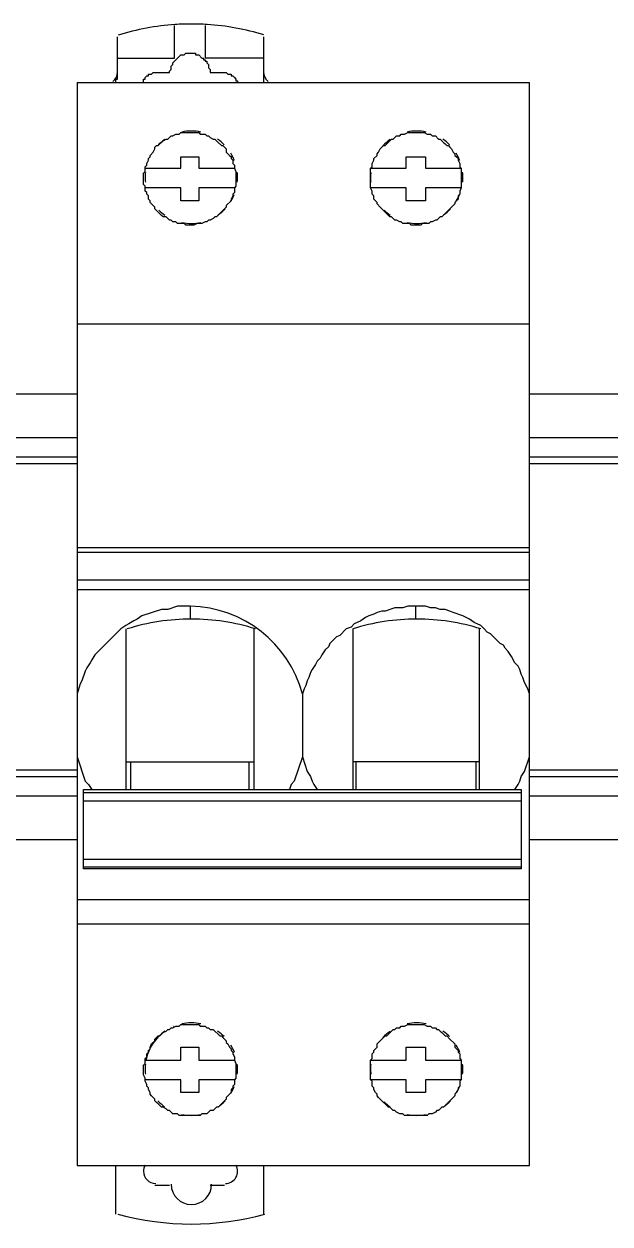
# Model space of a CAD drawing. Header units: feet. Extents: x -159 to 1687, y -48 to 1556.
# Drawn here: x 543.8648 to 544.0154, y 1044.3615 to 1044.6699 of the extents above; entities that cross this region are included whole.
import ezdxf

# ---------------------------------------------------------------- set-up
doc = ezdxf.new("R2010")
doc.units = ezdxf.units.FT
doc.header["$MEASUREMENT"] = 0
doc.layers.add('PDF_0', color=7, linetype='Continuous')
doc.layers.add('PDF_Carril', color=7, linetype='Continuous')

msp = doc.modelspace()

# ---------------------------------------------------------------- linework, layer by layer
at = {"layer": 'PDF_0', "lineweight": 25}
for p, q in [((543.8888752721612, 1044.655688310029), (543.8888752721612, 1044.666522150847)), ((543.9947135632317, 1044.376508565867), (543.9947135632317, 1044.654854937658)), ((543.9634620993331, 1044.641937665914), (543.9676289611862, 1044.641937665914)), ((543.8909587030878, 1044.480263426011), (543.923876911728, 1044.480263426011)), ((543.8801248622699, 1044.45276213778), (543.8801248622699, 1044.47317976086))]:
    msp.add_line(p, q, dxfattribs=at)
for points in [[(543.8888752721612, 1044.661105230438), (543.9034592886474, 1044.661105230438), (543.9034592886474, 1044.669438954145)], [(543.9113763261685, 1044.669438954145), (543.9113763261685, 1044.661105230438)], [(543.9263770288396, 1044.666522150847), (543.9263770288396, 1044.654854937658)], [(543.8955422511262, 1044.654854937658), (543.8955422511262, 1044.655688310029), (543.8959589373114, 1044.655688310029), (543.8959589373114, 1044.656104996214), (543.8963756234971, 1044.6565216824), (543.8967923096823, 1044.6565216824), (543.8967923096823, 1044.656938368586), (543.8976256820529, 1044.656938368586), (543.8980423682383, 1044.65735505477), (543.9022092300916, 1044.65735505477), (543.9022092300916, 1044.657771740956), (543.9026259162767, 1044.658188427141), (543.9026259162767, 1044.659021799512), (543.9030426024622, 1044.659438485697), (543.9030426024622, 1044.659855171883), (543.9051260333888, 1044.661938602809), (543.9059594057594, 1044.661938602809), (543.9063760919446, 1044.662355288994), (543.9088762090566, 1044.662355288994), (543.9088762090566, 1044.661938602809), (543.909709581427, 1044.661938602809), (543.9105429537976, 1044.661105230438), (543.9109596399833, 1044.661105230438), (543.9109596399833, 1044.660688544253), (543.9113763261685, 1044.660688544253), (543.9113763261685, 1044.660271858068), (543.9117930123534, 1044.660271858068), (543.9117930123534, 1044.659855171883), (543.9122096985391, 1044.659438485697), (543.9122096985391, 1044.658605113326), (543.9126263847243, 1044.658188427141), (543.9126263847243, 1044.65735505477), (543.9167932465773, 1044.65735505477), (543.917209932763, 1044.656938368586), (543.9180433051336, 1044.656938368586), (543.9180433051336, 1044.6565216824), (543.9184599913187, 1044.6565216824), (543.9188766775042, 1044.656104996214), (543.9192933636893, 1044.655688310029), (543.9192933636893, 1044.655271623844), (543.9197100498745, 1044.655271623844), (543.9197100498745, 1044.654854937658)], [(543.9263770288396, 1044.661105230438), (543.9113763261685, 1044.661105230438)], [(543.8784581175285, 1044.654854937658), (543.8784581175285, 1044.376508565867), (543.9947135632317, 1044.376508565867)], [(543.8784581175285, 1044.654854937658), (543.9947135632317, 1044.654854937658)], [(543.888458585976, 1044.654854937658), (543.888458585976, 1044.655688310029), (543.8888752721612, 1044.655688310029)], [(543.9084595228712, 1044.618186553351), (543.9063760919446, 1044.618186553351), (543.9059594057594, 1044.618603239536), (543.904292661018, 1044.618603239536), (543.9038759748325, 1044.619019925721), (543.9030426024622, 1044.619019925721), (543.9026259162767, 1044.619436611907), (543.9022092300916, 1044.619436611907), (543.9017925439059, 1044.619853298092), (543.9013758577207, 1044.620269984277), (543.9005424853501, 1044.620269984277), (543.9001257991649, 1044.620686670463), (543.8997091129795, 1044.621103356647), (543.8992924267943, 1044.621520042833), (543.8988757406087, 1044.621936729019), (543.8984590544235, 1044.622353415204), (543.8984590544235, 1044.622770101389), (543.8980423682383, 1044.623186787574), (543.8972089958677, 1044.624020159945), (543.8972089958677, 1044.62443684613), (543.8967923096823, 1044.624853532316), (543.8967923096823, 1044.625686904686), (543.8963756234971, 1044.626103590871), (543.8963756234971, 1044.626520277057), (543.8959589373114, 1044.626936963242), (543.8959589373114, 1044.628187021799), (543.8955422511262, 1044.628603707984), (543.8955422511262, 1044.631520511281), (543.8959589373114, 1044.631937197466), (543.8959589373114, 1044.633187256022), (543.8963756234971, 1044.633603942208), (543.8963756234971, 1044.634020628393), (543.8967923096823, 1044.634854000763), (543.8967923096823, 1044.635270686949), (543.8972089958677, 1044.635687373134), (543.8972089958677, 1044.636104059319), (543.8980423682383, 1044.63693743169), (543.8984590544235, 1044.63777080406), (543.8984590544235, 1044.638187490246), (543.8988757406087, 1044.638604176431), (543.8992924267943, 1044.638604176431), (543.9005424853501, 1044.639854234987), (543.9013758577207, 1044.640270921172), (543.9017925439059, 1044.640270921172), (543.9026259162767, 1044.641104293543), (543.9030426024622, 1044.641104293543), (543.9038759748325, 1044.641520979728), (543.9047093472032, 1044.641520979728), (543.9051260333888, 1044.641937665914), (543.909709581427, 1044.641937665914), (543.9101262676124, 1044.641520979728), (543.9113763261685, 1044.641520979728), (543.9117930123534, 1044.641104293543), (543.9122096985391, 1044.641104293543), (543.9126263847243, 1044.640687607358), (543.9134597570949, 1044.640270921172), (543.9138764432805, 1044.640270921172), (543.9142931294657, 1044.639854234987), (543.9147098156507, 1044.639437548802), (543.9155431880215, 1044.638604176431), (543.9159598742069, 1044.638604176431), (543.9163765603921, 1044.638187490246), (543.9167932465773, 1044.63777080406), (543.9167932465773, 1044.63693743169), (543.917209932763, 1044.636520745505), (543.9176266189479, 1044.636104059319), (543.9180433051336, 1044.635687373134), (543.9180433051336, 1044.635270686949), (543.9184599913187, 1044.634854000763), (543.9184599913187, 1044.634020628393), (543.9188766775042, 1044.633603942208), (543.9188766775042, 1044.632770569836), (543.9192933636893, 1044.631937197466), (543.9192933636893, 1044.628187021799), (543.9188766775042, 1044.627770335613), (543.9188766775042, 1044.626520277057), (543.9184599913187, 1044.626103590871), (543.9184599913187, 1044.625686904686), (543.9180433051336, 1044.624853532316), (543.9180433051336, 1044.62443684613), (543.9167932465773, 1044.623186787574), (543.9167932465773, 1044.622770101389), (543.9142931294657, 1044.620269984277), (543.9138764432805, 1044.620269984277), (543.9134597570949, 1044.619853298092), (543.9126263847243, 1044.619436611907), (543.9122096985391, 1044.619436611907), (543.9117930123534, 1044.619019925721), (543.9113763261685, 1044.619019925721), (543.9105429537976, 1044.618603239536), (543.9092928952418, 1044.618603239536), (543.9084595228712, 1044.618186553351)], [(543.9676289611862, 1044.641937665914), (543.9684623335568, 1044.641520979728), (543.9692957059272, 1044.641520979728), (543.9697123921128, 1044.641104293543), (543.9705457644834, 1044.641104293543), (543.9713791368538, 1044.640270921172), (543.9717958230392, 1044.640270921172), (543.9722125092244, 1044.639854234987), (543.97262919541, 1044.639437548802), (543.9730458815952, 1044.639020862616), (543.9734625677806, 1044.638604176431), (543.9738792539658, 1044.638604176431), (543.974295940151, 1044.638187490246), (543.9747126263364, 1044.63777080406), (543.9751293125216, 1044.63693743169), (543.9755459987073, 1044.636520745505), (543.9755459987073, 1044.636104059319), (543.9759626848925, 1044.635687373134), (543.9763793710779, 1044.635270686949), (543.9763793710779, 1044.634854000763), (543.9767960572631, 1044.634020628393), (543.9767960572631, 1044.633187256022), (543.9772127434483, 1044.632770569836), (543.9772127434483, 1044.627770335613), (543.9767960572631, 1044.626936963242), (543.9767960572631, 1044.626103590871), (543.9763793710779, 1044.625686904686), (543.9763793710779, 1044.624853532316), (543.9755459987073, 1044.624020159945), (543.9755459987073, 1044.62360347376), (543.9722125092244, 1044.620269984277), (543.9717958230392, 1044.620269984277), (543.9709624506686, 1044.619436611907), (543.9705457644834, 1044.619436611907), (543.9697123921128, 1044.619019925721), (543.9692957059272, 1044.619019925721), (543.968879019742, 1044.618603239536), (543.9672122750007, 1044.618603239536), (543.9667955888156, 1044.618186553351), (543.9642954717035, 1044.618186553351), (543.9638787855183, 1044.618603239536), (543.9622120407769, 1044.618603239536), (543.9617953545917, 1044.619019925721), (543.9613786684063, 1044.619019925721), (543.9605452960359, 1044.619436611907), (543.9601286098502, 1044.619436611907), (543.9592952374796, 1044.620269984277), (543.9588785512944, 1044.620269984277), (543.958461865109, 1044.620686670463), (543.9580451789238, 1044.621103356647), (543.9576284927386, 1044.621520042833), (543.957211806553, 1044.621936729019), (543.9567951203678, 1044.622353415204), (543.9563784341824, 1044.622770101389), (543.955545061812, 1044.62360347376), (543.955545061812, 1044.624020159945), (543.9551283756266, 1044.62443684613), (543.9547116894414, 1044.624853532316), (543.9547116894414, 1044.625686904686), (543.9542950032558, 1044.626103590871), (543.9542950032558, 1044.626936963242), (543.9538783170706, 1044.627770335613), (543.9538783170706, 1044.632770569836), (543.9542950032558, 1044.633187256022), (543.9542950032558, 1044.634020628393), (543.9547116894414, 1044.634854000763), (543.9547116894414, 1044.635270686949), (543.955545061812, 1044.636104059319), (543.955545061812, 1044.636520745505), (543.9559617479972, 1044.63693743169), (543.9563784341824, 1044.63777080406), (543.957211806553, 1044.638604176431), (543.9576284927386, 1044.638604176431), (543.9592952374796, 1044.640270921172), (543.959711923665, 1044.640270921172), (543.9605452960359, 1044.641104293543), (543.9613786684063, 1044.641104293543), (543.9617953545917, 1044.641520979728), (543.9626287269623, 1044.641520979728), (543.9634620993331, 1044.641937665914)], [(543.8959589373114, 1044.632770569836), (543.9051260333888, 1044.632770569836), (543.9051260333888, 1044.635687373134), (543.909709581427, 1044.635687373134), (543.909709581427, 1044.632770569836), (543.9188766775042, 1044.632770569836)], [(543.9538783170706, 1044.632770569836), (543.9630454131475, 1044.632770569836), (543.9630454131475, 1044.635687373134), (543.9680456473714, 1044.635687373134), (543.9680456473714, 1044.632770569836), (543.9772127434483, 1044.632770569836)], [(543.9188766775042, 1044.627770335613), (543.909709581427, 1044.627770335613), (543.909709581427, 1044.62443684613), (543.9051260333888, 1044.62443684613), (543.9051260333888, 1044.627770335613), (543.8959589373114, 1044.627770335613)], [(543.9772127434483, 1044.627770335613), (543.9680456473714, 1044.627770335613), (543.9680456473714, 1044.62443684613), (543.9630454131475, 1044.62443684613), (543.9630454131475, 1044.627770335613), (543.9538783170706, 1044.627770335613)], [(543.8784581175285, 1044.592768696046), (543.9947135632317, 1044.592768696046)], [(543.9947135632317, 1044.535266002473), (543.8784581175285, 1044.535266002473)], [(543.9947135632317, 1044.534015943917), (543.8784581175285, 1044.534015943917)], [(543.9947135632317, 1044.526932278766), (543.8784581175285, 1044.526932278766)], [(543.9947135632317, 1044.524432161655), (543.8784581175285, 1044.524432161655)], [(543.9076261505004, 1044.516931810319), (543.9076261505004, 1044.520265299801), (543.904292661018, 1044.520265299801), (543.9017925439059, 1044.519431927431), (543.9001257991649, 1044.519431927431), (543.895125564941, 1044.517765182689), (543.893875506385, 1044.516931810319), (543.8930421340146, 1044.516515124133), (543.8917920754584, 1044.515681751763), (543.8909587030878, 1044.515265065577), (543.8897086445318, 1044.514431693207), (543.8830416655667, 1044.507764714242), (543.8822082931963, 1044.506514655686), (543.8817916070109, 1044.505681283315), (543.8809582346403, 1044.50443122476), (543.8805415484551, 1044.503597852388), (543.8797081760843, 1044.501097735277), (543.8792914898991, 1044.500264362906), (543.8784581175285, 1044.497764245794)], [(543.9680456473714, 1044.520265299801), (543.9634620993331, 1044.520265299801), (543.9622120407769, 1044.519848613616), (543.9601286098502, 1044.519848613616), (543.9576284927386, 1044.519015241246), (543.9567951203678, 1044.519015241246), (543.955545061812, 1044.51859855506), (543.9547116894414, 1044.518181868875), (543.9534616308852, 1044.517765182689), (543.9526282585148, 1044.517348496504), (543.9513781999585, 1044.516515124133), (543.9497114552175, 1044.515681751763), (543.9488780828469, 1044.514848379392), (543.9476280242911, 1044.514431693207), (543.9459612795497, 1044.512764948466), (543.9451279071791, 1044.51234826228), (543.9434611624376, 1044.510681517539), (543.9430444762525, 1044.509848145169), (543.9422111038818, 1044.509014772798), (543.941377731511, 1044.507764714242), (543.9409610453258, 1044.506931341871), (543.9401276729552, 1044.506097969501), (543.93971098677, 1044.50526459713), (543.9388776143994, 1044.504014538574), (543.9384609282138, 1044.503181166204), (543.9380442420286, 1044.501931107647), (543.9376275558432, 1044.501097735277), (543.937210869658, 1044.499847676721), (543.9367941834728, 1044.49901430435), (543.9363774972874, 1044.497764245794), (543.9363774972874, 1044.481513484567), (543.9342940663607, 1044.475263191787), (543.9334606939901, 1044.474429819417), (543.9330440078049, 1044.47317976086)], [(543.9655455302595, 1044.516931810319), (543.9655455302595, 1044.520265299801)], [(543.9947135632317, 1044.497764245794), (543.9942968770465, 1044.49901430435), (543.9934635046757, 1044.500681049091), (543.9930468184903, 1044.501931107647), (543.9926301323051, 1044.502764480018), (543.9922134461196, 1044.504014538574), (543.9917967599345, 1044.504847910944), (543.9909633875636, 1044.505681283315), (543.990130015193, 1044.507348028057), (543.9892966428226, 1044.508598086612), (543.988463270452, 1044.509431458983), (543.9880465842664, 1044.510264831354), (543.9872132118958, 1044.510681517539), (543.9863798395254, 1044.51151488991), (543.984713094784, 1044.513181634651), (543.9838797224133, 1044.513598320836), (543.9830463500427, 1044.514431693207), (543.9822129776719, 1044.515265065577), (543.9805462329309, 1044.516098437949), (543.9792961743747, 1044.516931810319), (543.9776294296337, 1044.517765182689), (543.9751293125216, 1044.51859855506), (543.974295940151, 1044.519015241246), (543.9730458815952, 1044.519431927431), (543.9717958230392, 1044.519431927431), (543.9705457644834, 1044.519848613616), (543.9692957059272, 1044.519848613616), (543.9680456473714, 1044.520265299801)], [(543.8909587030878, 1044.514431693207), (543.8909587030878, 1044.47317976086)], [(543.923876911728, 1044.514431693207), (543.923876911728, 1044.47317976086)], [(543.981796291487, 1044.514431693207), (543.981796291487, 1044.47317976086)], [(543.8784581175285, 1044.481513484567), (543.8805415484551, 1044.475263191787), (543.8813749208257, 1044.474429819417), (543.8822082931963, 1044.47317976086)], [(543.8922087616438, 1044.480263426011), (543.8922087616438, 1044.47317976086)], [(543.9226268531718, 1044.480263426011), (543.9226268531718, 1044.47317976086)], [(543.9363774972874, 1044.481513484567), (543.9376275558432, 1044.477763308899), (543.9384609282138, 1044.476513250343), (543.9388776143994, 1044.475263191787), (543.9392943005846, 1044.474429819417), (543.9401276729552, 1044.47317976086)], [(543.981796291487, 1044.480263426011), (543.9492947690321, 1044.480263426011)], [(543.9501281414027, 1044.480263426011), (543.9501281414027, 1044.47317976086)], [(543.9809629191161, 1044.480263426011), (543.9809629191161, 1044.47317976086)], [(543.9909633875636, 1044.47317976086), (543.9917967599345, 1044.474429819417), (543.9922134461196, 1044.475263191787), (543.9926301323051, 1044.476513250343), (543.9934635046757, 1044.477763308899), (543.9947135632317, 1044.481513484567)], [(543.8801248622699, 1044.47317976086), (543.9926301323051, 1044.47317976086), (543.9926301323051, 1044.45276213778), (543.8801248622699, 1044.45276213778)], [(543.8801248622699, 1044.47234638849), (543.9926301323051, 1044.47234638849)], [(543.8801248622699, 1044.470262957564), (543.9926301323051, 1044.470262957564)], [(543.8801248622699, 1044.455262254892), (543.9926301323051, 1044.455262254892)], [(543.9926301323051, 1044.453178823965), (543.8801248622699, 1044.453178823965)], [(543.9947135632317, 1044.444845100259), (543.8784581175285, 1044.444845100259)], [(543.8784581175285, 1044.43859480748), (543.9947135632317, 1044.43859480748)], [(543.9101262676124, 1044.389425837612), (543.9047093472032, 1044.389425837612), (543.904292661018, 1044.389842523797), (543.9030426024622, 1044.389842523797), (543.9026259162767, 1044.390259209983), (543.9022092300916, 1044.390675896168), (543.9017925439059, 1044.390675896168), (543.9013758577207, 1044.391092582353), (543.9005424853501, 1044.391509268538), (543.9001257991649, 1044.391509268538), (543.8997091129795, 1044.391925954724), (543.8992924267943, 1044.39234264091), (543.8988757406087, 1044.392759327094), (543.8984590544235, 1044.39317601328), (543.8984590544235, 1044.393592699465), (543.8980423682383, 1044.394009385651), (543.8976256820529, 1044.394426071836), (543.8972089958677, 1044.394842758021), (543.8972089958677, 1044.395259444207), (543.8967923096823, 1044.396092816577), (543.8967923096823, 1044.396509502762), (543.8963756234971, 1044.396926188948), (543.8963756234971, 1044.397342875133), (543.8959589373114, 1044.398176247504), (543.8959589373114, 1044.399009619874), (543.8955422511262, 1044.399842992245), (543.8955422511262, 1044.402343109357), (543.8959589373114, 1044.402759795542), (543.8959589373114, 1044.404009854098), (543.8963756234971, 1044.404426540283), (543.8963756234971, 1044.405259912654), (543.8967923096823, 1044.405676598839), (543.8967923096823, 1044.406093285025), (543.8972089958677, 1044.40650997121), (543.8972089958677, 1044.406926657396), (543.8976256820529, 1044.407760029766), (543.8984590544235, 1044.408593402136), (543.8984590544235, 1044.409010088322), (543.8992924267943, 1044.409843460693), (543.8997091129795, 1044.409843460693), (543.9005424853501, 1044.410676833063), (543.9013758577207, 1044.411093519249), (543.9017925439059, 1044.411510205433), (543.9022092300916, 1044.411510205433), (543.9026259162767, 1044.411926891619), (543.9030426024622, 1044.411926891619), (543.9038759748325, 1044.412343577805), (543.9047093472032, 1044.412343577805), (543.9051260333888, 1044.41276026399), (543.909709581427, 1044.41276026399), (543.9101262676124, 1044.412343577805), (543.9113763261685, 1044.412343577805), (543.9117930123534, 1044.411926891619), (543.9122096985391, 1044.411926891619), (543.9126263847243, 1044.411510205433), (543.9134597570949, 1044.411510205433), (543.9138764432805, 1044.411093519249), (543.9147098156507, 1044.410260146878), (543.9151265018363, 1044.409843460693), (543.9155431880215, 1044.409843460693), (543.9159598742069, 1044.409426774507), (543.9167932465773, 1044.408593402136), (543.9167932465773, 1044.408176715951), (543.917209932763, 1044.407760029766), (543.9176266189479, 1044.406926657396), (543.9180433051336, 1044.40650997121), (543.9180433051336, 1044.406093285025), (543.9184599913187, 1044.405676598839), (543.9184599913187, 1044.405259912654), (543.9188766775042, 1044.404426540283), (543.9188766775042, 1044.403593167913), (543.9192933636893, 1044.402759795542), (543.9192933636893, 1044.399009619874), (543.9188766775042, 1044.398592933689), (543.9188766775042, 1044.397342875133), (543.9184599913187, 1044.396926188948), (543.9184599913187, 1044.396509502762), (543.9180433051336, 1044.396092816577), (543.9180433051336, 1044.395259444207), (543.9167932465773, 1044.394009385651), (543.9167932465773, 1044.393592699465), (543.9147098156507, 1044.391509268538), (543.9142931294657, 1044.391509268538), (543.9134597570949, 1044.390675896168), (543.9126263847243, 1044.390675896168), (543.9117930123534, 1044.389842523797), (543.9105429537976, 1044.389842523797), (543.9101262676124, 1044.389425837612)], [(543.9684623335568, 1044.389425837612), (543.9626287269623, 1044.389425837612), (543.9622120407769, 1044.389842523797), (543.9613786684063, 1044.389842523797), (543.9605452960359, 1044.390259209983), (543.9601286098502, 1044.390675896168), (543.959711923665, 1044.390675896168), (543.9588785512944, 1044.391509268538), (543.958461865109, 1044.391509268538), (543.9576284927386, 1044.39234264091), (543.957211806553, 1044.392759327094), (543.9559617479972, 1044.394009385651), (543.955545061812, 1044.394426071836), (543.955545061812, 1044.394842758021), (543.9551283756266, 1044.395259444207), (543.9547116894414, 1044.396092816577), (543.9547116894414, 1044.396509502762), (543.9542950032558, 1044.396926188948), (543.9542950032558, 1044.398176247504), (543.9538783170706, 1044.398592933689), (543.9538783170706, 1044.403593167913), (543.9542950032558, 1044.404009854098), (543.9542950032558, 1044.405259912654), (543.9547116894414, 1044.405676598839), (543.9547116894414, 1044.406093285025), (543.955545061812, 1044.406926657396), (543.955545061812, 1044.407760029766), (543.9576284927386, 1044.409843460693), (543.9580451789238, 1044.409843460693), (543.959711923665, 1044.411510205433), (543.9601286098502, 1044.411510205433), (543.9605452960359, 1044.411926891619), (543.9613786684063, 1044.411926891619), (543.9617953545917, 1044.412343577805), (543.9626287269623, 1044.412343577805), (543.9634620993331, 1044.41276026399), (543.9676289611862, 1044.41276026399), (543.9684623335568, 1044.412343577805), (543.9692957059272, 1044.412343577805), (543.9697123921128, 1044.411926891619), (543.9705457644834, 1044.411926891619), (543.9709624506686, 1044.411510205433), (543.9713791368538, 1044.411510205433), (543.9717958230392, 1044.411093519249), (543.9722125092244, 1044.410676833063), (543.9730458815952, 1044.409843460693), (543.9734625677806, 1044.409843460693), (543.974295940151, 1044.409010088322), (543.9755459987073, 1044.407760029766), (543.9755459987073, 1044.406926657396), (543.9759626848925, 1044.40650997121), (543.9763793710779, 1044.406093285025), (543.9763793710779, 1044.405676598839), (543.9767960572631, 1044.405259912654), (543.9767960572631, 1044.404009854098), (543.9772127434483, 1044.403593167913), (543.9772127434483, 1044.398592933689), (543.9767960572631, 1044.398176247504), (543.9767960572631, 1044.396926188948), (543.9763793710779, 1044.396509502762), (543.9763793710779, 1044.396092816577), (543.9759626848925, 1044.395259444207), (543.9755459987073, 1044.394842758021), (543.9755459987073, 1044.394426071836), (543.97262919541, 1044.391509268538), (543.9722125092244, 1044.391509268538), (543.9713791368538, 1044.390675896168), (543.9709624506686, 1044.390675896168), (543.9705457644834, 1044.390259209983), (543.9697123921128, 1044.389842523797), (543.968879019742, 1044.389842523797), (543.9684623335568, 1044.389425837612)], [(543.8959589373114, 1044.403593167913), (543.9051260333888, 1044.403593167913), (543.9051260333888, 1044.406926657396), (543.909709581427, 1044.406926657396), (543.909709581427, 1044.403593167913), (543.9188766775042, 1044.403593167913)], [(543.9538783170706, 1044.403593167913), (543.9630454131475, 1044.403593167913), (543.9630454131475, 1044.406926657396), (543.9680456473714, 1044.406926657396), (543.9680456473714, 1044.403593167913), (543.9772127434483, 1044.403593167913)], [(543.9188766775042, 1044.398592933689), (543.909709581427, 1044.398592933689), (543.909709581427, 1044.395259444207), (543.9051260333888, 1044.395259444207), (543.9051260333888, 1044.398592933689), (543.8959589373114, 1044.398592933689)], [(543.9772127434483, 1044.398592933689), (543.9680456473714, 1044.398592933689), (543.9680456473714, 1044.395259444207), (543.9630454131475, 1044.395259444207), (543.9630454131475, 1044.398592933689), (543.9538783170706, 1044.398592933689)], [(543.888458585976, 1044.364007980308), (543.888458585976, 1044.376508565867)], [(543.9263770288396, 1044.376508565867), (543.9263770288396, 1044.364007980308)], [(543.8984590544235, 1044.371508331643), (543.9022092300916, 1044.371508331643)], [(543.9126263847243, 1044.371508331643), (543.9163765603921, 1044.371508331643)]]:
    msp.add_lwpolyline(points, dxfattribs=at)
for points in [[(543.9264844547054, 1044.667057250913, 0.05864338422868016), (543.9118709451709, 1044.669727309318, 0.01589265147338841), (543.9078344935931, 1044.66985564033, 0.01644332483779495), (543.9036582104657, 1044.669718254728, 0.05866421889998607), (543.8890448051025, 1044.667014115559)], [(543.896026127959, 1044.631740246574, 0.02661429179017739), (543.8959589373114, 1044.630478795817, 0.02622766925744603), (543.8960240945305, 1044.629236670966)], [(543.9196402632724, 1044.62919353978, 0.02712604122165752), (543.9197100498745, 1044.630478795817, 0.0277041985568896), (543.9196372131294, 1044.631792332347)], [(543.9539447451821, 1044.631733329583, 0.02645840310977756), (543.9538783170706, 1044.630478795817, 0.02629642069447779), (543.9539440326489, 1044.629230974866)], [(543.9775594388552, 1044.629191302175, 0.02713943560683165), (543.9776294296337, 1044.630478795817, 0.02766093837757646), (543.9775568970692, 1044.631788873852)], [(543.9243280828621, 1044.514431693207, 0.07751649925750166), (543.9078344935931, 1044.516931810319, 0.07751649925736262), (543.8913409043244, 1044.514431693206)], [(543.9822474626208, 1044.514431693207, 0.0775164992576033), (543.965753873352, 1044.516931810319, 0.07751649925751625), (543.9492947690321, 1044.514431693207), (543.9492947690321, 1044.47317976086)], [(543.8960241987022, 1044.402544739635, 0.02623194932254611), (543.8959589373114, 1044.401301393894, 0.02661429176901355), (543.896026127959, 1044.400039943137)], [(543.9196383298488, 1044.399998028674, 0.02751467194998774), (543.919710049875, 1044.401301393893, 0.02732587189992658), (543.9196391423866, 1044.402596825408)], [(543.9539438326399, 1044.402546977239, 0.02627724791140572), (543.9538783170706, 1044.401301393893, 0.02652829802653922), (543.9539450535299, 1044.400044418347)], [(543.9775584221409, 1044.400004945664, 0.02736851808509806), (543.9776294296337, 1044.401301393894, 0.02743829714057202), (543.977557913784, 1044.402602521508)], [(543.8959608707355, 1044.376612737414, 0.1316143870054216), (543.8955422511262, 1044.375050164219, 0.41420899999081), (543.898667397516, 1044.371925017829)], [(543.9165849034846, 1044.371925017829, 0.5773859793201435), (543.9192911768021, 1044.376613084935)]]:
    msp.add_lwpolyline(points, format="xyb", dxfattribs=at)
for centre, radius, start, end in [((543.8857501954433, 1044.65756339963), 0.003125076718175693, 307.4731756941693, 359.9999676055199), ((543.9295019157767, 1044.657563314306), 0.003124893542257451, 180.1178057022705, 232.5286341290779), ((543.9078346521817, 1044.630481526264), 0.01187282556407515, 78.03400276698099, 101.9896390216669), ((543.965754028794, 1044.630481205483), 0.01187317186620476, 78.02883277538656, 101.9947982834029), ((543.9078385154919, 1044.630473314312), 0.01188229111321825, 125.2173965499191, 136.9053690070898), ((543.9078331896335, 1044.630476250916), 0.01187836198604491, 44.82311246699652, 55.40576451307647), ((543.9657519270258, 1044.630480187955), 0.01187322779543797, 125.2623029735712, 136.9649715350195), ((543.9657507134048, 1044.630475846431), 0.01187986071074159, 44.76337489161507, 55.35037267737926), ((543.9078309715194, 1044.630477132539), 0.01187946460732524, 21.34734326600401, 31.23788943982896), ((543.965763675646, 1044.630483281872), 0.01186477989543866, 21.3210337403102, 31.22894308215783), ((543.9078505343944, 1044.63047090712), 0.01185768730142413, 328.9509902566573, 338.1493346400198), ((543.9657561577251, 1044.630477158025), 0.01187278533885494, 328.94818954806, 338.140764301842), ((543.9078476342206, 1044.630494094457), 0.01189568993455022, 225.2817569613626, 234.8292646796532), ((543.9078341402628, 1044.630479725128), 0.01187653566782194, 305.3470029531632, 316.9806631782311), ((543.9657465418718, 1044.630470732526), 0.01186469354881564, 225.2781885112913, 234.8390176307625), ((543.9657535200206, 1044.630479725129), 0.01187653566893958, 305.3470029541979, 316.9806631781597), ((543.9078343787387, 1044.630479360536), 0.01187614699657556, 258.2019366509098, 281.865126289757), ((543.965753803901, 1044.63047771538), 0.01187452765943691, 258.205338878733, 281.8665440229052), ((543.9068949841753, 1044.489711588713), 0.03056245843300948, 15.27677133656424, 88.62914359977837), ((543.907834257984, 1044.40130221653), 0.01187470775943711, 78.01190970654226, 101.9692005216556), ((543.9657540305395, 1044.401299966652), 0.01187695772997318, 78.02718629618629, 101.9964340429184), ((543.9078348632258, 1044.401301257249), 0.01187593825831649, 124.9814067079413, 167.9750193269509), ((543.9078274446201, 1044.401293677294), 0.01188599357118232, 44.74984426176516, 55.34801617968579), ((543.96576176334, 1044.401292411519), 0.01188749758734548, 125.2831517719516, 136.960776524043), ((543.9657520167557, 1044.401299061296), 0.01187851776290455, 44.74347630477637, 55.36487292481072), ((543.9078316776074, 1044.401300036333), 0.01187867929057789, 21.24296462023794, 31.17191509612517), ((543.9657563548494, 1044.401301809338), 0.01187314264101595, 21.26104303570469, 31.1998915523075), ((543.9078333420466, 1044.401302016353), 0.0118768836382927, 328.8923500158038, 338.0544229021831), ((543.9657590184645, 1044.401298189354), 0.01186952333733446, 328.9142853640367, 338.0875605580928), ((543.9078285609614, 1044.401294174106), 0.01186625741052317, 223.3351340017425, 234.544750314285), ((543.9078308582207, 1044.401305624592), 0.01188119171371511, 305.284925897656, 316.9194268166758), ((543.9657481489692, 1044.40129545419), 0.01186732225771079, 225.2687657979963, 234.8660966796963), ((543.9657541899624, 1044.401301743931), 0.01187561099518252, 305.3353606093777, 316.9749606288308), ((543.9078343787387, 1044.401301958612), 0.0118761469967006, 258.2019366510568, 281.8651262896541), ((543.9657541546483, 1044.401300802284), 0.01187496461377197, 258.1875162754889, 281.8698980512173), ((543.9078345572789, 1044.371716738422), 0.005208641002617606, 180.0007005525298, 359.9992994476916), ((543.9078345185942, 1044.433799927393), 0.07229211419921576, 254.8492032637346, 285.1507967362686)]:
    msp.add_arc(centre, radius, start, end, dxfattribs=at)
msp.add_open_spline([(543.9033015062564, 1044.412277862226), (543.9032800927534, 1044.41226890764), (543.9032587292525, 1044.412259957221), (543.9032373657519, 1044.412251002635)], degree=3, dxfattribs=at)
at = {"layer": 'PDF_Carril', "lineweight": 25}
for points in [[(543.8534569464096, 1044.574851190078), (543.8784581175285, 1044.574851190078), (543.8784581175285, 1044.460262489115), (543.8534569464096, 1044.460262489115)], [(543.9947135632317, 1044.574851190078), (544.0192980481654, 1044.574851190078), (544.0192980481654, 1044.460262489115), (543.9947135632317, 1044.460262489115)]]:
    msp.add_lwpolyline(points, close=True, dxfattribs=at)
at = {"layer": 'PDF_Carril', "color": 9, "lineweight": 25, "true_color": 0xc6c7ca}
for points in [[(543.8534569464096, 1044.563600663074), (543.8784581175285, 1044.563600663074)], [(543.9947135632317, 1044.563600663074), (544.0192980481654, 1044.563600663074)], [(543.8534569464096, 1044.556933684109), (543.8784581175285, 1044.556933684109)], [(543.9947135632317, 1044.556933684109), (544.0192980481654, 1044.556933684109)], [(543.8534569464096, 1044.478179995084), (543.8784581175285, 1044.478179995084)], [(543.9947135632317, 1044.478179995084), (544.0192980481654, 1044.478179995084)], [(543.8534569464096, 1044.471513016119), (543.8784581175285, 1044.471513016119)], [(543.9947135632317, 1044.471513016119), (544.0192980481654, 1044.471513016119)]]:
    msp.add_lwpolyline(points, dxfattribs=at)
at = {"layer": 'PDF_Carril', "lineweight": 25}
for points in [[(543.8534569464096, 1044.55860042885), (543.8784581175285, 1044.55860042885)], [(543.9947135632317, 1044.55860042885), (544.0192980481654, 1044.55860042885)], [(543.8534569464096, 1044.476513250343), (543.8784581175285, 1044.476513250343)], [(543.9947135632317, 1044.476513250343), (544.0192980481654, 1044.476513250343)]]:
    msp.add_lwpolyline(points, dxfattribs=at)

doc.saveas('drawing.dxf')
